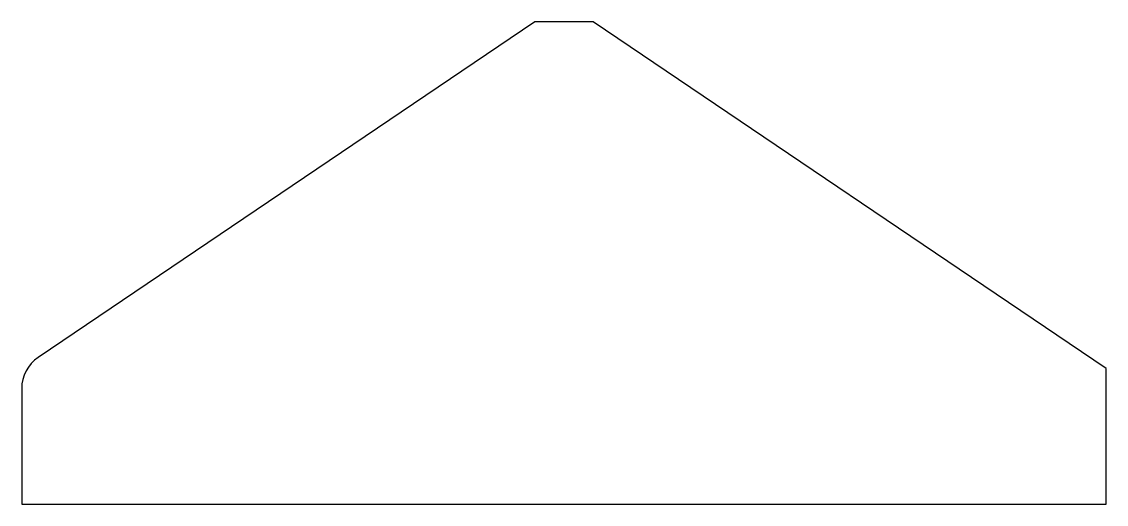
# Model space of a CAD drawing. Header units: millimetres. Extents: x -51 to 64, y 0 to 51.
import ezdxf

# ---------------------------------------------------------------- set-up
doc = ezdxf.new("R2010")
doc.units = ezdxf.units.MM

msp = doc.modelspace()

# ---------------------------------------------------------------- linework, layer by layer
at = {"color": 7, "linetype": 'Continuous', "lineweight": 25}
for p, q in [((3.45, 50.8), (-48.77, 15.47)), ((9.55, 50.8), (3.45, 50.8)), ((63.52, 14.29), (9.55, 50.8)), ((63.52, 0), (63.52, 14.29)), ((-50.52, 12.18), (-50.52, 0)), ((-50.52, 0), (63.52, 0))]:
    msp.add_line(p, q, dxfattribs=at)
msp.add_arc((-46.55, 12.18), 3.97, 124.0803, 180, dxfattribs=at)

doc.saveas('drawing.dxf')
